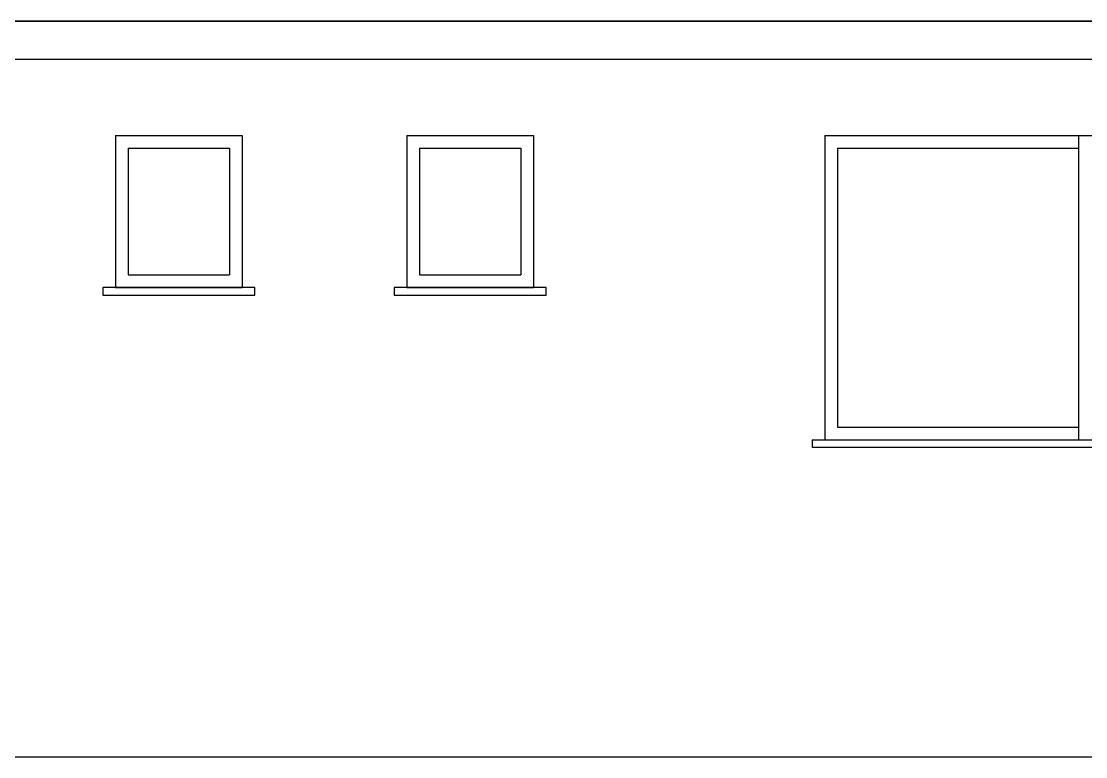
# Model space of a CAD drawing. Header units: millimetres. Extents: x -255 to 41745, y 236 to 29936.
# Drawn here: x 29557 to 33758, y 22031 to 24931 of the extents above; entities that cross this region are included whole.
import ezdxf

# ---------------------------------------------------------------- set-up
doc = ezdxf.new("R2010")
doc.units = ezdxf.units.MM
doc.layers.add('CALIDADES', color=7, linetype='Continuous')
doc.layers.add('CARPINTERIA', color=3, linetype='Continuous')

msp = doc.modelspace()

# ---------------------------------------------------------------- linework, layer by layer
at = {"layer": 'CALIDADES'}
for p, q in [((38673.2, 24930.6), (21035.4, 24930.6)), ((21091.5, 24930.6), (38617.1, 24930.6)), ((21091.5, 24780.6), (38617.1, 24780.6)), ((32679.3, 23280.6), (34779.3, 23280.6)), ((32679.3, 23280.6), (32679.3, 23250.6)), ((32679.3, 23250.6), (34779.3, 23250.6)), ((20229.3, 22030.6), (39479.3, 22030.6))]:
    msp.add_line(p, q, dxfattribs=at)
at = {"layer": 'CALIDADES', "color": 2}
msp.add_line((32729.3, 23280.6), (34729.3, 23280.6), dxfattribs=at)
at = {"layer": 'CALIDADES'}
for points in [[(29879.3, 23880.6), (29879.3, 23850.6), (30479.3, 23850.6), (30479.3, 23880.6)], [(31029.3, 23880.6), (31029.3, 23850.6), (31629.3, 23850.6), (31629.3, 23880.6)]]:
    msp.add_lwpolyline(points, close=True, dxfattribs=at)
at = {"layer": 'CARPINTERIA'}
for p, q in [((29929.3, 24480.6), (29929.3, 23880.6)), ((29929.3, 24480.6), (30429.3, 24480.6)), ((30429.3, 24480.6), (30429.3, 23880.6)), ((31079.3, 24480.6), (31079.3, 23880.6)), ((31079.3, 24480.6), (31579.3, 24480.6)), ((31579.3, 24480.6), (31579.3, 23880.6)), ((32729.3, 24480.6), (32729.3, 23280.6)), ((32729.3, 24480.6), (34729.3, 24480.6)), ((32729.3, 24480.6), (32729.3, 23280.6)), ((32729.3, 24480.6), (34729.3, 24480.6)), ((33729.3, 24480.6), (33729.3, 23280.6)), ((29979.3, 24430.6), (30379.3, 24430.6)), ((29979.3, 24430.6), (29979.3, 23930.6)), ((30379.3, 24430.6), (30379.3, 23930.6)), ((31129.3, 24430.6), (31529.3, 24430.6)), ((31129.3, 24430.6), (31129.3, 23930.6)), ((31529.3, 24430.6), (31529.3, 23930.6)), ((32779.3, 24430.6), (33729.3, 24430.6)), ((32779.3, 24430.6), (32779.3, 23330.6)), ((29979.3, 23930.6), (30379.3, 23930.6)), ((31129.3, 23930.6), (31529.3, 23930.6)), ((29929.3, 23880.6), (30429.3, 23880.6)), ((31079.3, 23880.6), (31579.3, 23880.6)), ((32779.3, 23330.6), (33729.3, 23330.6))]:
    msp.add_line(p, q, dxfattribs=at)

doc.saveas('drawing.dxf')
